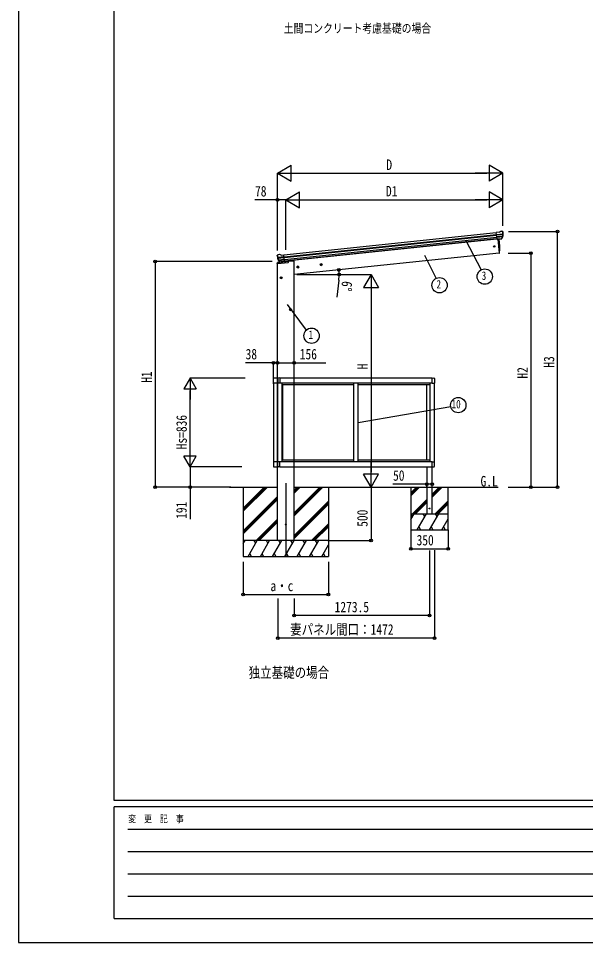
# Model space of a CAD drawing. Units: millimetres, scale not verified. Extents: x -12615 to 12615, y -8910 to 8910.
# Drawn here: x -12615 to -7286, y -8910 to -219 of the extents above; entities that cross this region are included whole.
import ezdxf
from ezdxf.enums import TextEntityAlignment as Align

# ---------------------------------------------------------------- set-up
doc = ezdxf.new("R2010")
doc.units = ezdxf.units.MM
doc.header["$LTSCALE"] = 40
for name, color, linetype in [('0-2_USER1', 3, 'Continuous'), ('0-3_YKK_12', 2, 'Continuous'), ('0-4_YKK_13', 4, 'Continuous'), ('0-5_YKK_A1', 4, 'Continuous'), ('0-6_YKK_D', 6, 'Continuous'), ('0-7_YKK_ZWAK', 7, 'Continuous')]:
    doc.layers.add(name, color=color, linetype=linetype)
doc.styles.add('ＭＳ ゴシック', font='')
doc.styles.get('ＭＳ ゴシック').set_extended_font_data('MS Gothic')

msp = doc.modelspace()

# ---------------------------------------------------------------- linework, layer by layer
at = {"layer": '0-3_YKK_12'}
msp.add_line((-10102.87, -4589.26), (-10102.87, -5282.58), dxfattribs=at)
at = {"layer": '0-4_YKK_13'}
for p, q in [((-8098.07, -2227.96), (-8124.59, -2230.75)), ((-8117.8, -2295.3), (-8124.59, -2230.75)), ((-8122.43, -2251.27), (-8062.69, -2245)), ((-8062.21, -2250.86), (-8121.82, -2257.13)), ((-8071.75, -2219.16), (-8071.75, -2219.16)), ((-8068.08, -2220.25), (-8068.09, -2220.24)), ((-8068.08, -2220.25), (-8063.76, -2223.74)), ((-8063.76, -2223.74), (-8062.9, -2224.44)), ((-8061.52, -2228.14), (-8061.83, -2226.29)), ((-8063.05, -2267.62), (-8120.08, -2273.61)), ((-8064.44, -2272.28), (-8119.61, -2278.08)), ((-8074.45, -2290.51), (-8117.83, -2295.07)), ((-8117.8, -2295.3), (-8107.86, -2294.25)), ((-8111.23, -2294.61), (-8097.53, -2424.98)), ((-8107.86, -2294.25), (-8107.59, -2294.32)), ((-8107.59, -2294.32), (-8082.25, -2291.65)), ((-8082.25, -2291.65), (-8082, -2291.53)), ((-8082, -2291.53), (-8074.31, -2290.73)), ((-8073, -2288.86), (-8063.55, -2270.56)), ((-8071.95, -2289.29), (-8061.83, -2271.03)), ((-8097.53, -2424.98), (-8095.48, -2424.69)), ((-10183.05, -2523.01), (-10181.81, -2513.6)), ((-10182.91, -2451.11), (-10182.99, -2449.23)), ((-10181.62, -2446.34), (-10182.32, -2447.2)), ((-10182.04, -2522.91), (-10080.53, -2512.24)), ((-10180.82, -2513.66), (-10182.04, -2522.91)), ((-10182.04, -2522.91), (-10180.82, -2513.66)), ((-10178.13, -2442.02), (-10181.62, -2446.34)), ((-10180.31, -2513.68), (-10181.51, -2522.85)), ((-10180.82, -2513.66), (-10180.92, -2512.74)), ((-10180.92, -2512.74), (-10180.82, -2513.66)), ((-10076.05, -2502.65), (-10180.82, -2513.66)), ((-10180.82, -2513.66), (-10076.05, -2502.65)), ((-10076.05, -2502.72), (-10180.31, -2513.68)), ((-10179.38, -2514.08), (-10179.43, -2513.58)), ((-10076.05, -2503.22), (-10179.38, -2514.08)), ((-10118.52, -2461.07), (-10178.25, -2467.35)), ((-10178.13, -2442.02), (-10178.12, -2442.02)), ((-10177.5, -2473.19), (-10117.9, -2466.93)), ((-10174.77, -2440.19), (-10174.76, -2440.19)), ((-10159.99, -2508.75), (-10173.69, -2492.99)), ((-10173.2, -2489.4), (-10116.17, -2483.41)), ((-10159.05, -2508.11), (-10172.1, -2492.17)), ((-10170.87, -2493.67), (-10115.7, -2487.88)), ((-10149.69, -2508.86), (-10157.38, -2509.67)), ((-10157.29, -2509.43), (-10113.91, -2504.87)), ((-10149.42, -2508.92), (-10149.69, -2508.86)), ((-10124.09, -2506.26), (-10149.42, -2508.92)), ((-10147.2, -2443.33), (-10120.67, -2440.54)), ((-10123.83, -2506.14), (-10124.09, -2506.26)), ((-10113.89, -2505.09), (-10123.83, -2506.14)), ((-10113.89, -2505.09), (-10120.67, -2440.54)), ((-10111.05, -2505.39), (-10111.05, -2506.9)), ((-10076.05, -2507.27), (-10076.05, -2502.65)), ((-10182.04, -2522.91), (-10183.05, -2523.01)), ((-10219.38, -3649.25), (-10219.38, -3605.55)), ((-10179.38, -3649.25), (-10219.38, -3649.25)), ((-10213.88, -3600.05), (-10184.88, -3600.05)), ((-10179.38, -3605.55), (-10179.38, -3649.25)), ((-10178.87, -3606.35), (-10178.87, -3649.25)), ((-10158.37, -3649.25), (-10178.87, -3649.25)), ((-10158.37, -3600.06), (-10173.66, -3600.85)), ((-10158.37, -3600.06), (-10158.37, -3649.25)), ((-8726.37, -3649.25), (-8726.37, -3600.05)), ((-8726.37, -3600.05), (-8711.09, -3600.85)), ((-8726.37, -3649.25), (-8705.87, -3649.25)), ((-8705.87, -3606.35), (-8705.87, -3649.25)), ((-10219.38, -4387.85), (-10219.38, -4431.55)), ((-10179.38, -4387.85), (-10219.38, -4387.85)), ((-10179.38, -4431.55), (-10179.38, -4387.85)), ((-10158.37, -4387.85), (-10178.87, -4387.85)), ((-10178.87, -4430.76), (-10178.87, -4387.85)), ((-10158.37, -4437.05), (-10158.37, -4387.85)), ((-8726.37, -4437.05), (-8726.37, -4387.85)), ((-8726.37, -4387.85), (-8705.87, -4387.85)), ((-8705.87, -4430.76), (-8705.87, -4387.85)), ((-10213.88, -4437.05), (-10184.88, -4437.05)), ((-10158.37, -4437.05), (-10173.66, -4436.25)), ((-8726.37, -4437.05), (-8711.09, -4436.25))]:
    msp.add_line(p, q, dxfattribs=at)
for points in [[(-8098.07, -2227.96), (-8086.47, -2220.99), (-8086.47, -2220.99)], [(-8085.24, -2220.58), (-8085.24, -2220.58), (-8071.75, -2219.16)], [(-10180.92, -2512.74), (-10076.05, -2501.71), (-10076.05, -2502.65)], [(-10161.28, -2438.78), (-10161.28, -2438.78), (-10174.76, -2440.19)], [(-10147.2, -2443.33), (-10159.99, -2438.92), (-10159.99, -2438.92)]]:
    msp.add_lwpolyline(points, dxfattribs=at)
for centre, radius in [((-8144.33, -2362.43), 6.5), ((-8751.37, -4827.55), 4), ((-10102.62, -4977.49), 5)]:
    msp.add_circle(centre, radius, dxfattribs=at)
for centre, radius, start, end in [((-8084.92, -2223.56), 3, 96.02369, 120.97631), ((-8071.23, -2224.13), 5, 51.04426, 95.95574), ((-8255.07, -2249.79), 192.44, 1.4271, 6.57578), ((-8262.41, -2249.25), 200.2, 354.20009, 359.53883), ((-8017.42, -2242.88), 45.32, 182.67122, 185.64518), ((-8062.03, -2252.2), 1.35, 95.1605, 97.91927), ((-8059.42, -2250.65), 2.74, 179.02151, 184.43412), ((-8262.41, -2249.25), 202, 354.13916, 6), ((-8992.14, -2384.77), 900, 357.63919, 5.84085), ((-8074.56, -2287.84), 2.99, 285.2717, 331.00739), ((-8066.22, -2269.18), 3, 332.69111, 354.20009), ((-8064.45, -2269.57), 3, 331, 354.13916), ((-8095.9, -2421.72), 3, 278, 357.63919), ((-9982.02, -2429.99), 202, 186, 197.86084), ((-10180.82, -2513.73), 1, 96, 172.5), ((-10181.54, -2517.25), 3.66, 78.7113, 94.17753), ((-10181.54, -2517.25), 3.66, 78.7113, 94.17753), ((-9989.08, -2432.04), 192.44, 185.42422, 190.5729), ((-10222.98, -2474.7), 45.32, 6.35482, 9.32878), ((-10174.24, -2445.17), 5, 96.04426, 140.95574), ((-10180.28, -2473.56), 2.74, 7.56588, 12.97849), ((-10177.41, -2474.54), 1.35, 94.08073, 96.8395), ((-9982.02, -2429.99), 200.2, 192.46117, 197.79991), ((-10171.43, -2491.03), 3, 197.86084, 221), ((-10169.78, -2490.27), 3, 197.79991, 219.30889), ((-10160.97, -2441.76), 3, 71.02369, 95.97631), ((-10157.73, -2506.79), 2.99, 220.99261, 266.7283), ((-10081.05, -2507.27), 5, 276, 0), ((-10213.88, -3605.55), 5.5, 90, 180), ((-10184.88, -3605.55), 5.5, 0, 90), ((-10173.37, -3606.35), 5.5, 93, 180), ((-8711.37, -3606.35), 5.5, 0, 87), ((-10213.88, -4431.55), 5.5, 180, 270), ((-10184.88, -4431.55), 5.5, 270, 0), ((-10173.37, -4430.76), 5.5, 180, 267), ((-8711.37, -4430.76), 5.5, 273, 0)]:
    msp.add_arc(centre, radius, start, end, dxfattribs=at)
for centre, major_axis, ratio, start_param, end_param in [((-8063.78, -2227.74), (-0.87, 5.91), 0.020485, 0.671432, 1.5691306), ((-8069.17, -2223.23), (5.88, -1.31), 0.24881, 0.460585, 0.4641038), ((-8064.79, -2226.77), (-2.34, 1.9), 0.995767, 3.9859716, 4.712389), ((-8260.1, -2271.2), (-20.92, 199.05), 0.994373, 4.7113789, 4.7277536), ((-8074.76, -2287.54), (-0.11, 3), 0.642905, 3.2459383, 4.203928), ((-8074.63, -2287.74), (1.66, -2.51), 0.997631, 5.8041905, 5.8929484), ((-8074.7, -2287.63), (3.53, -2.11), 0.650902, 5.2561448, 5.3289554), ((-8072.33, -2287.28), (1.08, 3.13), 0.040856, 2.1135035, 2.1416249), ((-10179.99, -2449.09), (1.9, 2.34), 0.995767, 1.5707963, 2.2972137), ((-10176.44, -2444.71), (-5.48, -2.51), 0.24881, 5.8190815, 5.8226003), ((-10180.78, -2450.25), (-0.38, 5.97), 0.020485, 4.7140547, 5.6117533), ((-9979.71, -2451.94), (-20.92, 199.05), 0.994373, 1.5554317, 1.5718064), ((-10160.04, -2506.71), (-1.71, 2.84), 0.040856, 4.1415604, 4.1696818), ((-10157.6, -2506.45), (-0.51, 2.96), 0.642905, 2.0792573, 3.037247), ((-10157.64, -2506.56), (-3.02, -2.79), 0.650902, 0.9542299, 1.0270405), ((-10157.69, -2506.68), (-1.1, -2.8), 0.997631, 0.3902369, 0.4789948)]:
    msp.add_ellipse(centre, major_axis=major_axis, ratio=ratio, start_param=start_param, end_param=end_param, dxfattribs=at)
at = {"layer": '0-5_YKK_A1'}
for p, q in [((-10120.46, -2442.53), (-8124.38, -2232.74)), ((-10118.48, -2461.43), (-8122.39, -2251.63)), ((-10118.05, -2465.61), (-8121.95, -2255.81)), ((-10115.95, -2485.46), (-8119.87, -2275.67)), ((-8118.11, -2292.41), (-10114.19, -2502.2)), ((-8118, -2293.4), (-10043.29, -2495.76)), ((-8111.23, -2294.61), (-8097.53, -2424.98)), ((-8097.53, -2424.98), (-10024.87, -2627.55)), ((-10043.29, -2495.76), (-10042.68, -2501.55)), ((-10024.87, -5127.55), (-10024.87, -2501.55)), ((-10180.37, -5127.55), (-10180.37, -2522.73)), ((-9978.71, -2555.33), (-9998.6, -2557.42)), ((-9989.44, -2548.91), (-9995.51, -2553.32)), ((-9995.51, -2553.32), (-9994.73, -2560.79)), ((-9994.73, -2560.79), (-9987.87, -2563.84)), ((-9987.61, -2566.32), (-9989.7, -2546.43)), ((-9982.59, -2551.97), (-9989.44, -2548.91)), ((-9759.92, -2532.34), (-9779.81, -2534.43)), ((-9770.65, -2525.92), (-9776.72, -2530.33)), ((-9776.72, -2530.33), (-9775.93, -2537.79)), ((-9775.93, -2537.79), (-9769.08, -2540.85)), ((-9768.82, -2543.33), (-9770.91, -2523.44)), ((-9763.79, -2528.97), (-9770.65, -2525.92)), ((-10135.87, -2657.1), (-10155.87, -2657.1)), ((-10145.87, -2649.6), (-10152.37, -2653.35)), ((-10152.37, -2653.35), (-10152.37, -2660.86)), ((-10152.37, -2660.86), (-10145.87, -2664.61)), ((-10145.87, -2667.1), (-10145.87, -2647.1)), ((-10139.37, -2653.35), (-10145.87, -2649.6)), ((-10058.87, -2949.6), (-10065.37, -2953.35)), ((-10065.37, -2953.35), (-10065.37, -2960.86)), ((-10058.87, -2967.1), (-10058.87, -2947.1)), ((-10052.37, -2953.35), (-10058.87, -2949.6)), ((-10048.87, -2957.1), (-10068.87, -2957.1)), ((-10065.37, -2960.86), (-10058.87, -2964.61)), ((-10218.38, -3649.25), (-10218.38, -4387.97)), ((-10180.37, -4387.85), (-10180.37, -3649.25)), ((-10178.37, -4387.85), (-10178.37, -3649.25)), ((-8726.37, -3600.55), (-10158.37, -3600.55)), ((-8726.37, -3649.05), (-10158.37, -3649.05)), ((-10138.37, -4388.05), (-10138.37, -3649.05)), ((-9462.37, -4388.05), (-9462.37, -3649.05)), ((-9422.37, -4388.05), (-9422.37, -3649.05)), ((-8746.37, -4388.05), (-8746.37, -3649.05)), ((-8706.37, -4387.85), (-8706.37, -3649.25)), ((-9462.37, -3664.55), (-10138.37, -3664.55)), ((-10130.37, -4372.55), (-10130.37, -3664.55)), ((-8746.37, -3664.55), (-9422.37, -3664.55)), ((-8776.37, -4372.55), (-8776.37, -3664.55)), ((-8726.37, -4388.05), (-10158.37, -4388.05)), ((-9462.37, -4372.55), (-10138.37, -4372.55)), ((-8746.37, -4372.55), (-9422.37, -4372.55)), ((-10158.37, -4436.55), (-8726.37, -4436.55)), ((-8776.37, -4436.75), (-8776.37, -4877.55)), ((-8726.37, -4877.55), (-8726.37, -4436.75)), ((-10631.51, -4627.55), (-10180.37, -4627.55)), ((-10502.87, -4854.18), (-10276.24, -4627.55)), ((-10502.87, -4840.04), (-10290.38, -4627.55)), ((-10502.87, -4825.9), (-10304.53, -4627.55)), ((-10502.87, -4627.61), (-10502.87, -5277.55)), ((-10024.87, -4627.55), (-8105.93, -4627.55)), ((-10024.87, -4896.68), (-9755.74, -4627.55)), ((-10024.87, -4882.54), (-9769.88, -4627.55)), ((-10024.87, -4868.4), (-9784.03, -4627.55)), ((-10024.87, -4684.49), (-9967.93, -4627.55)), ((-10024.87, -4670.35), (-9982.08, -4627.55)), ((-10024.87, -4656.21), (-9996.22, -4627.55)), ((-9702.87, -4627.61), (-9702.87, -5277.55)), ((-8926.37, -4627.55), (-8926.37, -5027.55)), ((-8926.37, -4679.9), (-8874.03, -4627.55)), ((-8926.37, -4694.04), (-8859.88, -4627.55)), ((-8926.37, -4708.19), (-8845.74, -4627.55)), ((-8726.37, -4720.32), (-8633.61, -4627.55)), ((-8726.37, -4706.18), (-8647.75, -4627.55)), ((-8726.37, -4692.03), (-8661.89, -4627.55)), ((-8576.37, -5027.55), (-8576.37, -4627.55)), ((-10502.87, -5038.03), (-10180.87, -4716.03)), ((-10502.87, -5052.17), (-10180.87, -4730.17)), ((-10502.87, -5066.31), (-10180.87, -4744.32)), ((-10024.87, -5080.53), (-9702.87, -4758.53)), ((-10024.87, -5094.67), (-9702.87, -4772.67)), ((-8911.9, -4877.55), (-8776.37, -4742.03)), ((-8897.75, -4877.55), (-8776.37, -4756.17)), ((-8883.61, -4877.55), (-8776.37, -4770.32)), ((-8699.76, -4877.55), (-8576.37, -4754.17)), ((-8685.62, -4877.55), (-8576.37, -4768.31)), ((-10024.87, -5108.81), (-9702.87, -4786.82)), ((-8671.48, -4877.55), (-8576.37, -4782.45)), ((-10380.26, -5127.55), (-10180.87, -4928.16)), ((-10366.12, -5127.55), (-10180.87, -4942.31)), ((-8926.37, -4877.55), (-8576.37, -4877.55)), ((-8926.37, -4930.67), (-8895.71, -4877.55)), ((-8910.71, -4903.54), (-8925.71, -4877.55)), ((-8866.84, -5027.55), (-8780.24, -4877.55)), ((-8795.24, -4903.54), (-8810.24, -4877.55)), ((-8751.37, -5027.55), (-8664.77, -4877.55)), ((-8679.77, -4903.54), (-8694.77, -4877.55)), ((-8635.9, -5027.55), (-8576.37, -4924.45)), ((-10351.98, -5127.55), (-10180.87, -4956.45)), ((-9859.76, -5127.55), (-9702.87, -4970.66)), ((-9845.62, -5127.55), (-9702.87, -4984.8)), ((-9831.48, -5127.55), (-9702.87, -4998.95)), ((-8926.37, -5027.55), (-8576.37, -5027.55)), ((-8851.84, -5001.57), (-8836.84, -5027.55)), ((-8736.37, -5001.57), (-8721.37, -5027.55)), ((-8620.9, -5001.57), (-8605.9, -5027.55)), ((-9702.87, -5127.55), (-10502.87, -5127.55)), ((-10502.87, -5156.49), (-10486.16, -5127.55)), ((-10457.3, -5277.55), (-10370.69, -5127.55)), ((-10385.69, -5153.53), (-10400.7, -5127.55)), ((-10341.83, -5277.55), (-10255.22, -5127.55)), ((-10270.22, -5153.53), (-10285.22, -5127.55)), ((-10226.36, -5277.55), (-10139.75, -5127.55)), ((-10154.75, -5153.54), (-10169.76, -5127.55)), ((-10110.89, -5277.55), (-10024.28, -5127.55)), ((-10039.28, -5153.53), (-10054.29, -5127.55)), ((-9995.42, -5277.55), (-9908.81, -5127.55)), ((-9923.81, -5153.53), (-9938.81, -5127.55)), ((-9879.95, -5277.55), (-9793.34, -5127.55)), ((-9808.35, -5153.53), (-9823.35, -5127.55)), ((-9702.87, -5136.22), (-9707.88, -5127.55)), ((-10501.16, -5153.53), (-10502.87, -5150.58)), ((-9764.48, -5277.55), (-9702.87, -5170.85)), ((-10502.87, -5277.55), (-9702.87, -5277.55)), ((-10442.3, -5251.57), (-10427.3, -5277.55)), ((-10326.83, -5251.57), (-10311.83, -5277.55)), ((-10211.36, -5251.57), (-10196.36, -5277.55)), ((-10095.89, -5251.57), (-10080.89, -5277.55)), ((-9980.42, -5251.57), (-9965.42, -5277.55)), ((-9864.95, -5251.57), (-9849.95, -5277.55)), ((-9749.48, -5251.57), (-9734.48, -5277.55))]:
    msp.add_line(p, q, dxfattribs=at)
for points in [[(-10024.87, -2501.55), (-10044.87, -2501.55), (-10076.05, -2504.83)], [(-9987.87, -2563.84), (-9981.8, -2559.43), (-9982.59, -2551.97)], [(-9769.08, -2540.85), (-9763.01, -2536.43), (-9763.79, -2528.97)], [(-10145.87, -2664.61), (-10139.37, -2660.86), (-10139.37, -2653.35)], [(-10058.87, -2964.61), (-10052.37, -2960.86), (-10052.37, -2953.35)]]:
    msp.add_lwpolyline(points, dxfattribs=at)
for centre, radius in [((-9988.66, -2556.38), 8.5), ((-9988.66, -2556.38), 7.7), ((-9988.66, -2556.38), 6.5), ((-9769.86, -2533.38), 8.5), ((-9769.86, -2533.38), 7.7), ((-9769.86, -2533.38), 6.5), ((-10145.87, -2657.1), 8.5), ((-10145.87, -2657.1), 7.7), ((-10145.87, -2657.1), 6.5), ((-10058.87, -2957.1), 8.5), ((-10058.87, -2957.1), 7.7), ((-10058.87, -2957.1), 6.5)]:
    msp.add_circle(centre, radius, dxfattribs=at)
at = {"layer": '0-6_YKK_D'}
for p, q in [((-10180.87, -1674.16), (-10050.97, -1599.16)), ((-10050.97, -1749.16), (-10050.97, -1599.16)), ((-8062.49, -1674.16), (-8192.39, -1599.16)), ((-8192.39, -1599.16), (-8192.39, -1749.16)), ((-10180.87, -2391.57), (-10180.87, -1673.16)), ((-10180.87, -1674.16), (-10050.97, -1749.16)), ((-10180.87, -1674.16), (-9921.07, -1674.16)), ((-10030.87, -1674.16), (-8212.49, -1674.16)), ((-8062.49, -1674.16), (-8322.3, -1674.16)), ((-8062.49, -1674.16), (-8192.39, -1749.16)), ((-8062.49, -2168.83), (-8062.49, -1673.16)), ((-10102.62, -1924.16), (-9972.72, -1849.16)), ((-9972.72, -1999.16), (-9972.72, -1849.16)), ((-8062.49, -1924.16), (-8192.39, -1849.16)), ((-8192.39, -1849.16), (-8192.39, -1999.16)), ((-10180.37, -2401.58), (-10180.37, -1923.16)), ((-10102.62, -2393.4), (-10102.62, -1923.16)), ((-10102.62, -2393.4), (-10102.62, -1923.16)), ((-10102.62, -1924.16), (-9972.72, -1999.16)), ((-10102.62, -1924.16), (-9842.82, -1924.16)), ((-9952.62, -1924.16), (-8212.49, -1924.16)), ((-8062.49, -1924.16), (-8322.3, -1924.16)), ((-8062.49, -1924.16), (-8192.39, -1999.16)), ((-8062.49, -2167.83), (-8062.49, -1923.16)), ((-8010.66, -2221.14), (-7547.79, -2221.14)), ((-7548.79, -4627.55), (-7548.79, -2221.14)), ((-8415.2, -2300.96), (-8265.3, -2582.36)), ((-8011.66, -2424.98), (-7797.79, -2424.98)), ((-7798.79, -2424.98), (-7798.79, -4627.55)), ((-10230.87, -2505.05), (-11332.21, -2505.05)), ((-11331.21, -2505.05), (-11331.21, -4627.55)), ((-8800.4, -2445.21), (-8690.52, -2663.5)), ((-9997.58, -2627.55), (-9300.96, -2627.55)), ((-9950.51, -2627.55), (-9600.96, -2627.55)), ((-9605.03, -2678.46), (-9624.58, -2839.68)), ((-9301.96, -2627.55), (-9372.27, -2749.34)), ((-9301.96, -2627.55), (-9231.65, -2749.34)), ((-9301.96, -2627.55), (-9301.96, -2871.12)), ((-9372.27, -2749.34), (-9231.65, -2749.34)), ((-9301.96, -2768.18), (-9301.96, -4486.93)), ((-10091.02, -2908.63), (-9911.23, -3151.27)), ((-10218.38, -3654.99), (-10218.38, -3455.51)), ((-10180.37, -3594.3), (-10180.37, -3455.51)), ((-11002.87, -3600.55), (-11061.47, -3702.04)), ((-10484.57, -3600.55), (-11003.87, -3600.55)), ((-11002.87, -3600.55), (-10944.28, -3702.04)), ((-11002.87, -3600.55), (-11002.87, -3803.53)), ((-11061.47, -3702.04), (-10944.28, -3702.04)), ((-11002.87, -4319.37), (-11002.87, -3717.74)), ((-9422.37, -4018.48), (-8552.67, -3867.56)), ((-11002.87, -4436.55), (-11002.87, -4233.58)), ((-11002.87, -4436.55), (-11061.47, -4335.07)), ((-10944.28, -4335.07), (-11061.47, -4335.07)), ((-11002.87, -4436.55), (-10944.28, -4335.07)), ((-9301.96, -4627.55), (-9301.96, -4383.98)), ((-10517.2, -4436.55), (-11003.87, -4436.55)), ((-10517.2, -4436.55), (-11003.87, -4436.55)), ((-9301.96, -4627.55), (-9372.27, -4505.77)), ((-9231.65, -4505.77), (-9372.27, -4505.77)), ((-9301.96, -4627.55), (-9231.65, -4505.77)), ((-8776.37, -4626.55), (-8776.37, -4597.03)), ((-8726.37, -4626.55), (-8726.37, -4597.03)), ((-10632.51, -4627.55), (-11332.21, -4627.55)), ((-10619.64, -4627.55), (-11003.87, -4627.55)), ((-9701.87, -4627.55), (-9300.96, -4627.55)), ((-9301.96, -4627.55), (-9301.96, -5127.55)), ((-8011.66, -4627.55), (-7797.79, -4627.55)), ((-8011.66, -4627.55), (-7547.79, -4627.55)), ((-8926.37, -5028.55), (-8926.37, -5207.31)), ((-8576.37, -5028.55), (-8576.37, -5207.31)), ((-9701.87, -5127.55), (-9300.96, -5127.55)), ((-8926.37, -5206.31), (-8576.37, -5206.31)), ((-8751.37, -5223.18), (-8751.37, -5836.08)), ((-8706.37, -5220.13), (-8706.37, -6047.32)), ((-10502.87, -5328.49), (-10502.87, -5636.58)), ((-9702.87, -5328.49), (-9702.87, -5636.58)), ((-10502.87, -5635.58), (-9702.87, -5635.58)), ((-10178.37, -5674.08), (-10178.37, -6047.32)), ((-10024.87, -5674.08), (-10024.87, -5836.08)), ((-8751.37, -5835.08), (-10024.87, -5835.08)), ((-8706.37, -6046.32), (-10178.37, -6046.32))]:
    msp.add_line(p, q, dxfattribs=at)
for points in [[(-10102.62, -1924.16), (-10180.37, -1924.16), (-10393.77, -1924.16)], [(-10180.37, -3456.51), (-10218.38, -3456.51), (-10482.78, -3456.51)], [(-10180.37, -3456.51), (-10024.87, -3456.51), (-9725.07, -3456.51)], [(-11002.87, -4436.55), (-11002.87, -4627.55), (-11002.87, -4927.35)], [(-8726.37, -4598.03), (-8776.37, -4598.03), (-9096.77, -4598.03)]]:
    msp.add_lwpolyline(points, dxfattribs=at)
for centre, radius in [((-10180.37, -1924.16), 12.75), ((-7548.79, -2221.14), 12.75), ((-7798.79, -2424.98), 12.75), ((-11331.21, -2505.05), 12.75), ((-9604.28, -2583.35), 12.75), ((-8233.07, -2646.74), 72), ((-9601.96, -2627.55), 12.75), ((-8658.14, -2727.81), 72), ((-9860.51, -3202.37), 72), ((-10218.38, -3456.51), 12.75), ((-10180.37, -3456.51), 12.75), ((-10180.37, -3456.51), 12.75), ((-10024.87, -3456.51), 12.75), ((-8481.73, -3855.24), 72), ((-8776.37, -4598.03), 12.75), ((-8726.37, -4598.03), 12.75), ((-11331.21, -4627.55), 12.75), ((-11002.87, -4627.55), 12.75), ((-7798.79, -4627.55), 12.75), ((-7548.79, -4627.55), 12.75), ((-9301.96, -5127.55), 12.75), ((-8926.37, -5206.31), 12.75), ((-8576.37, -5206.31), 12.75), ((-10502.87, -5635.58), 12.75), ((-9702.87, -5635.58), 12.75), ((-10024.87, -5835.08), 12.75), ((-8751.37, -5835.08), 12.75), ((-10178.37, -6046.32), 12.75), ((-8706.37, -6046.32), 12.75)]:
    msp.add_circle(centre, radius, dxfattribs=at)
for start, end in [(0, 6), (353.08641, 0)]:
    msp.add_arc((-10024.87, -2627.55), 422.91, start, end, dxfattribs=at)
at = {"layer": '0-7_YKK_ZWAK'}
for p, q in [((-11714.94, -7575), (-11714.94, 8325)), ((11685.06, -7575), (-11714.94, -7575)), ((-3914.94, -7635), (-11714.94, -7635)), ((-11714.94, -8685), (-11714.94, -7635)), ((-11587.44, -7845), (-4064.94, -7845)), ((-11587.44, -8055), (-4064.94, -8055)), ((-11587.44, -8265), (-4064.94, -8265)), ((-11587.44, -8475), (-4064.94, -8475)), ((-11714.94, -8685), (-3914.94, -8685))]:
    msp.add_line(p, q, dxfattribs=at)
msp.add_lwpolyline([(-12615, -8910), (12615, -8910), (12615, 8910), (-12615, 8910)], close=True, dxfattribs=at)

# ---------------------------------------------------------------- texts
at = {"layer": '0-2_USER1', "style": 'ＭＳ ゴシック', "width": 0.8}
for s, height, p in [('土間コンクリート考慮基礎の場合', 82.48, (-10122.27, -377.44)), ('G.L', 98.97, (-8272.44, -4650.09)), ('独立基礎の場合', 98.97, (-10451.45, -6449.55))]:
    msp.add_text(s, height=height, dxfattribs=at).set_placement(p, align=Align.BOTTOM_LEFT)
at = {"layer": '0-6_YKK_D', "style": 'ＭＳ ゴシック', "width": 0.8}
for s, height, p in [('D', 98.97, (-9157.68, -1673.36)), ('78', 98.97, (-10391.77, -1922.16)), ('D1', 98.97, (-9161.76, -1922.16)), ('3', 79.18, (-8261.87, -2700.74)), ('2', 79.18, (-8686.94, -2781.81)), ('1', 79.18, (-9889.31, -3256.37)), ('38', 98.97, (-10480.78, -3454.51)), ('156', 98.97, (-9971.87, -3454.51)), ('10', 79.18, (-8545.09, -3909.24)), ('50', 98.97, (-9094.77, -4596.03)), ('350', 98.97, (-8873.77, -5204.31)), ('a・c', 98.97, (-10246.87, -5634.78)), ('1273.5', 98.97, (-9643.72, -5833.08)), ('妻パネル間口：1472', 98.97, (-10061.57, -6044.32))]:
    msp.add_text(s, height=height, dxfattribs=at).set_placement(p, align=Align.BOTTOM_LEFT)
for s, rotation, p in [('6°', 263.086, (-9603.29, -2680.69)), ('H', 90, (-9302.96, -3518.01)), ('H3', 90, (-7550.13, -3503.55)), ('H1', 90, (-11332.01, -3645.5)), ('H2', 90, (-7799.59, -3605.47)), ('Hs=836', 90, (-11003.67, -4270.55)), ('191', 90, (-11004.87, -4925.35)), ('500', 90, (-9303.96, -4999.95))]:
    msp.add_text(s, height=98.97, rotation=rotation, dxfattribs=at).set_placement(p, align=Align.BOTTOM_LEFT)
at = {"layer": '0-7_YKK_ZWAK', "style": 'ＭＳ ゴシック', "width": 0.8}
msp.add_text('変  更  記  事', height=65.98, dxfattribs=at).set_placement((-11583.93, -7800), align=Align.BOTTOM_LEFT)

doc.saveas('drawing.dxf')
